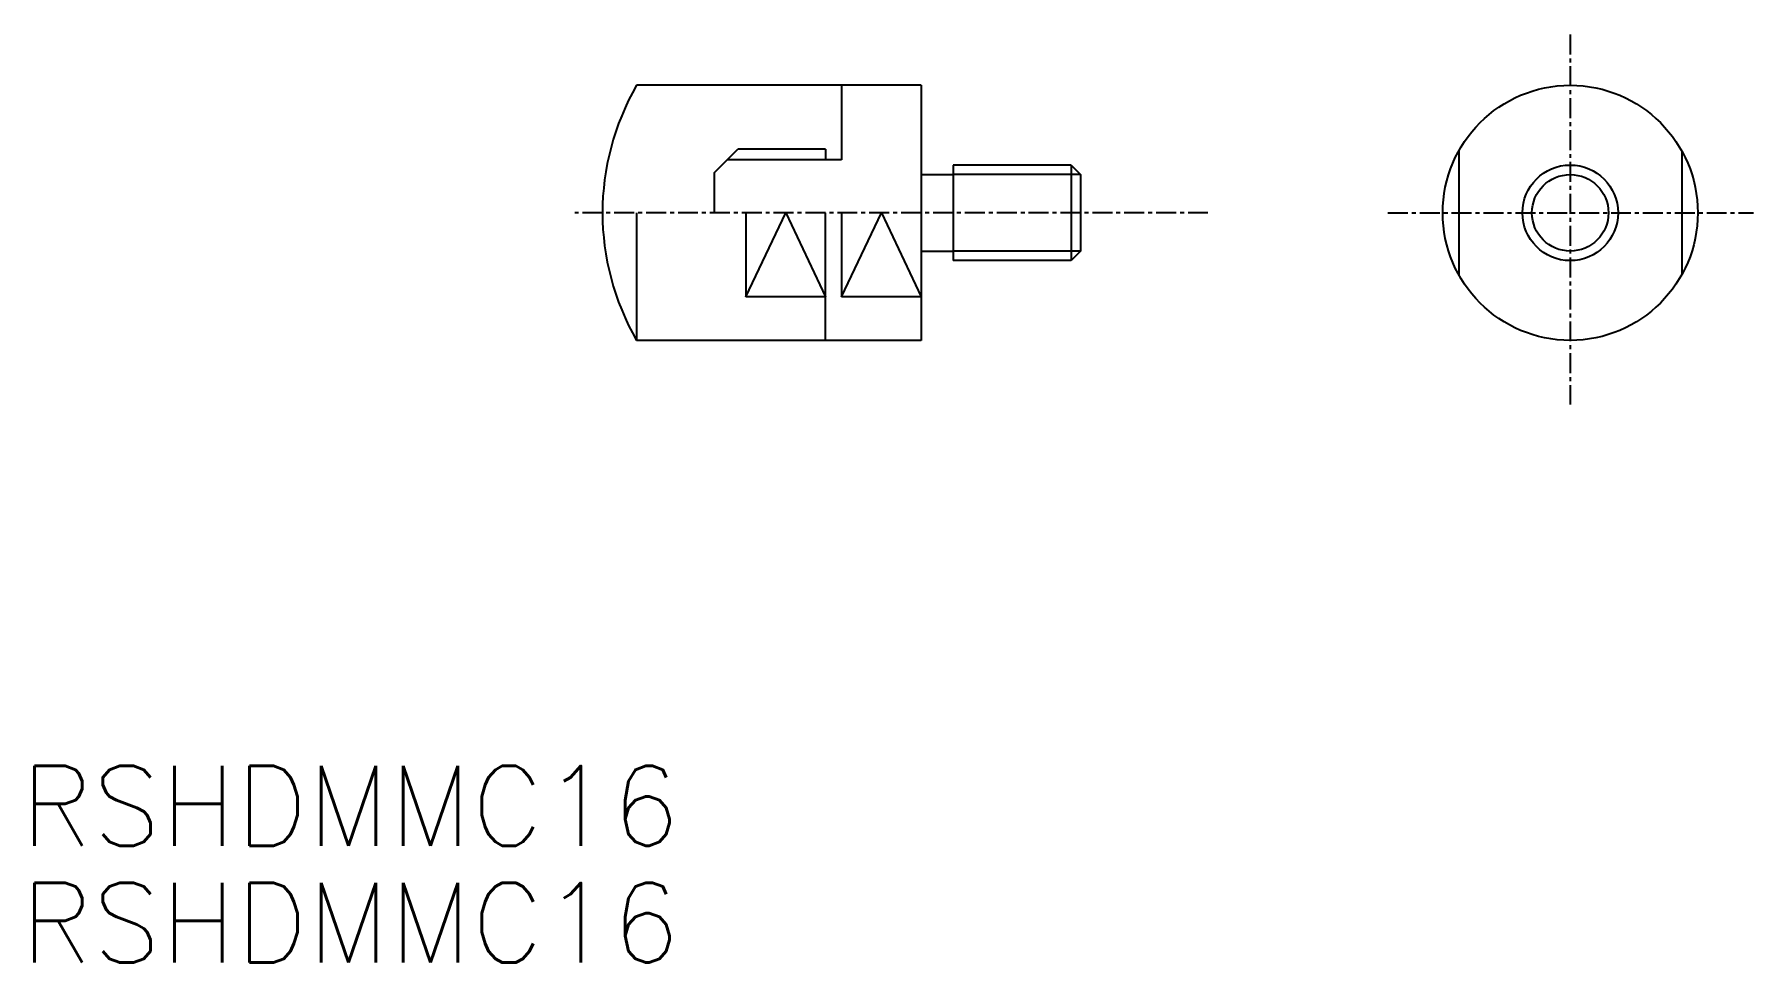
# Model space of a CAD drawing. Extents: x 362 to 469, y -39 to 19.
import ezdxf

# ---------------------------------------------------------------- set-up
doc = ezdxf.new("R2010")
doc.units = 0
doc.linetypes.add('CENTER', pattern=[2, 1.25, -0.25, 0.25, -0.25])
doc.layers.get('0').update_dxf_attribs({"linetype": 'CONTINUOUS'})
doc.layers.add('CENTER', color=1, linetype='CENTER')
doc.styles.get("Standard").update_dxf_attribs({"font": 'txt.shx'})

msp = doc.modelspace()

# ---------------------------------------------------------------- linework, layer by layer
at = {"color": 7, "linetype": 'CONTINUOUS'}
for p, q in [((417.23, 16.2), (399.37, 16.2)), ((412.23, 16.2), (412.23, 11.52)), ((417.23, 16.2), (417.23, 0.2)), ((404.23, 10.7), (405.73, 12.2)), ((411.23, 12.2), (405.73, 12.2)), ((450.95, 12.07), (450.95, 4.32)), ((464.95, 12.07), (464.95, 4.32)), ((426.63, 11.2), (419.23, 11.2)), ((419.23, 11.2), (419.23, 11.2)), ((419.23, 11.2), (419.23, 5.2)), ((426.63, 11.2), (427.23, 10.6)), ((426.63, 11.2), (426.63, 5.2)), ((404.23, 10.7), (404.23, 8.2)), ((417.23, 10.6), (419.23, 10.6)), ((427.23, 10.6), (427.23, 5.8)), ((399.37, 8.2), (399.37, 0.2)), ((406.23, 8.2), (406.23, 2.93)), ((411.23, 0.2), (411.23, 8.2)), ((412.23, 8.2), (412.23, 2.93)), ((417.23, 5.8), (419.23, 5.8)), ((427.23, 5.8), (426.63, 5.2)), ((426.63, 5.2), (419.23, 5.2)), ((419.23, 5.2), (419.23, 5.2)), ((411.23, 2.93), (406.23, 2.93)), ((417.23, 2.93), (412.23, 2.93)), ((417.23, 0.2), (399.37, 0.2))]:
    msp.add_line(p, q, dxfattribs=at)
at = {"linetype": 'CONTINUOUS'}
for p in [(411.23, 12.2), (412.23, 11.52)]:
    msp.add_line(p, (411.23, 11.52), dxfattribs=at)
at = {"color": 3, "linetype": 'CONTINUOUS'}
for p, q in [((411.23, 11.52), (405.05, 11.52)), ((427.23, 10.6), (419.23, 10.6)), ((406.23, 2.93), (408.73, 8.2)), ((408.73, 8.2), (411.23, 2.93)), ((412.23, 2.93), (414.73, 8.2)), ((414.73, 8.2), (417.23, 2.93)), ((427.23, 5.8), (419.23, 5.8))]:
    msp.add_line(p, q, dxfattribs=at)
at = {"color": 7, "linetype": 'CONTINUOUS'}
for radius in [8, 3]:
    msp.add_circle((457.95, 8.2), radius, dxfattribs=at)
at = {"color": 3, "linetype": 'CONTINUOUS'}
msp.add_circle((457.95, 8.2), 2.4, dxfattribs=at)
at = {"color": 7, "linetype": 'CONTINUOUS'}
msp.add_arc((413.23, 8.2), 16, 150, 210, dxfattribs=at)
at = {"layer": 'CENTER', "color": 1, "linetype": 'CENTER'}
for p, q in [((457.95, 19.39), (457.95, -3.82)), ((435.22, 8.2), (395.5, 8.2)), ((446.51, 8.2), (469.45, 8.2))]:
    msp.add_line(p, q, dxfattribs=at)

# ---------------------------------------------------------------- texts
at = {"color": 7, "linetype": 'CONTINUOUS'}
for p in [(360.73, -31.5), (360.73, -38.83)]:
    msp.add_text('RSHDMMC16', height=5, dxfattribs=at).set_placement(p)

doc.saveas('drawing.dxf')
